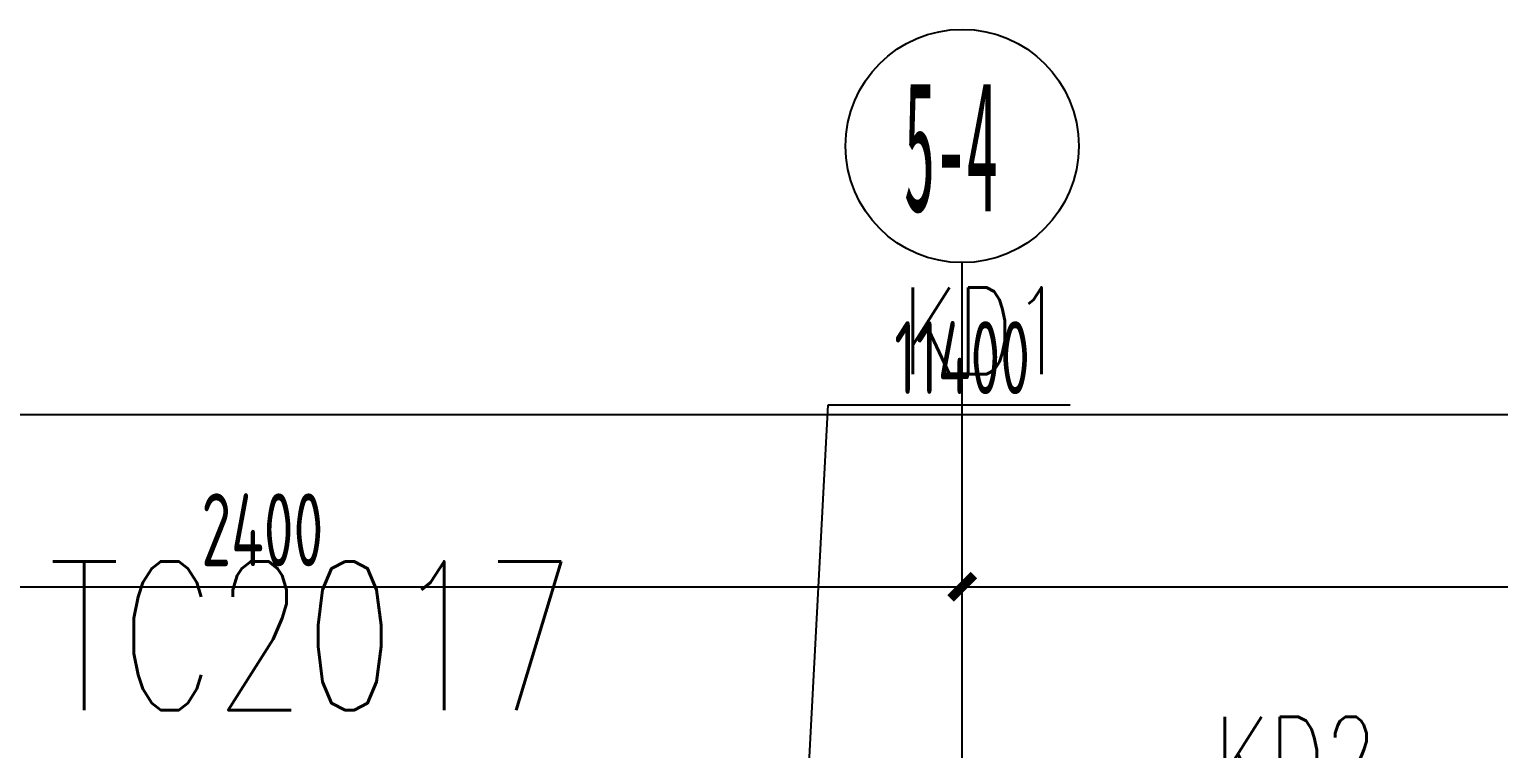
# Model space of a CAD drawing. Header units: millimetres. Extents: x -187744 to 2148, y -49419 to 6550.
# Drawn here: x -30392 to -27873, y -6480 to -5247 of the extents above; entities that cross this region are included whole.
import ezdxf
from ezdxf.enums import TextEntityAlignment as Align

# ---------------------------------------------------------------- set-up
doc = ezdxf.new("R2010")
doc.units = ezdxf.units.MM
doc.header["$LTSCALE"] = 1000
doc.header["$MEASUREMENT"] = 0
doc.layers.get('Defpoints').update_dxf_attribs({"color": 136})
for name, color, linetype in [('A-AXIS', 150, 'Continuous'), ('A-DIM', 44, 'Continuous'), ('AXIS', 150, 'Continuous'), ('AXIS_TEXT', 50, 'Continuous'), ('DIM_LEAD', 1, 'Continuous'), ('PUB_TEXT', 7, 'Continuous'), ('WIND-IDEN', 150, 'Continuous'), ('轴字', 7, 'Continuous')]:
    doc.layers.add(name, color=color, linetype=linetype)
doc.styles.add('_TCH_DIM', font='SIMPLEX', dxfattribs={"bigfont": 'GBCBIG'})
doc.styles.add('_TCH_WINDOW', font='SIMPLEX', dxfattribs={"bigfont": 'GBCBIG'})
doc.styles.add('COMPLEX', font='COMPLEX')
doc.styles.add('H-DIM', font='archs.shx', dxfattribs={"width": 0.7})
doc.styles.add('S-黑体', font='simhei.ttf')
doc.dimstyles.new('H_DIM_1', dxfattribs={"dimscale": 0, "dimtxt": 2.5, "dimasz": 0.8, "dimexe": 2, "dimexo": 1.5, "dimgap": 0.6, "dimtad": 1, "dimdec": 0, "dimzin": 12, "dimdsep": 46, "dimtxsty": 'H-DIM', "dimblk": 'ARCHTICK', "dimcen": 0.125, "dimclrd": 44, "dimclre": 44, "dimclrt": 50, "dimadec": 0, "dimazin": 0, "dimtfac": 1, "dimtdec": 0, "dimtix": 1, "dimtmove": 2, "dimatfit": 3, "dimldrblk": 'ARCHTICK', "dimfxl": 1, "dimtvp": 1, "dimtolj": 1, "dimtzin": 0, "dimarcsym": 0})

# ---------------------------------------------------------------- blocks, each defined once
blk = doc.blocks.new('_ArchTick')
at = {"color": 0, "linetype": 'ByBlock', "const_width": 0.4}
blk.add_lwpolyline([(-0.5, -0.5), (0.5, 0.5)], dxfattribs=at)
blk = doc.blocks.new('*D58')
at = {"layer": 'A-DIM', "color": 44, "lineweight": -2, "transparency": 16777216}
for p, q in [((-5792.1, 4647.4), (-5792.1, 5279.2)), ((5607.9, 4647.4), (5607.9, 5279.2)), ((-5792.1, 5179.2), (5607.9, 5179.2))]:
    blk.add_line(p, q, dxfattribs=at)
at = {"layer": 'Defpoints', "color": 0, "transparency": 16777216}
for p in [(5607.9, 5179.2), (-5792.1, 4572.4), (5607.9, 4572.4)]:
    blk.add_point(p, dxfattribs=at)
at = {"layer": 'A-DIM', "color": 44, "lineweight": -2, "transparency": 16777216, "xscale": 40, "yscale": 40, "zscale": 40, "rotation": 180}
blk.add_blockref('_ArchTick', (-5792.1, 5179.2), dxfattribs=at)
at = {"layer": 'A-DIM', "color": 44, "lineweight": -2, "transparency": 16777216, "xscale": 40, "yscale": 40, "zscale": 40}
blk.add_blockref('_ArchTick', (5607.9, 5179.2), dxfattribs=at)
at = {"layer": 'A-DIM', "color": 50, "transparency": 16777216, "insert": (-92.1, 5276.9), "char_height": 125, "attachment_point": 5, "style": 'H-DIM'}
blk.add_mtext('\\A1;11400', dxfattribs=at)
blk = doc.blocks.new('*D56')
at = {"layer": 'A-DIM', "color": 44, "lineweight": -2, "transparency": 16777216}
for p, q in [((-2492.1, 4647.4), (-2492.1, 4984)), ((-92.1, 4647.4), (-92.1, 4984)), ((-2492.1, 4884), (-92.1, 4884))]:
    blk.add_line(p, q, dxfattribs=at)
at = {"layer": 'Defpoints', "color": 0, "transparency": 16777216}
for p in [(-92.1, 4884), (-2492.1, 4572.4), (-92.1, 4572.4)]:
    blk.add_point(p, dxfattribs=at)
at = {"layer": 'A-DIM', "color": 44, "lineweight": -2, "transparency": 16777216, "xscale": 40, "yscale": 40, "zscale": 40, "rotation": 180}
blk.add_blockref('_ArchTick', (-2492.1, 4884), dxfattribs=at)
at = {"layer": 'A-DIM', "color": 44, "lineweight": -2, "transparency": 16777216, "xscale": 40, "yscale": 40, "zscale": 40}
blk.add_blockref('_ArchTick', (-92.1, 4884), dxfattribs=at)
at = {"layer": 'A-DIM', "color": 50, "transparency": 16777216, "insert": (-1292.1, 4981.7), "char_height": 125, "attachment_point": 5, "style": 'H-DIM'}
blk.add_mtext('\\A1;2400', dxfattribs=at)
blk = doc.blocks.new('*D55')
at = {"layer": 'A-DIM', "color": 44, "lineweight": -2, "transparency": 16777216}
for p, q in [((-92.1, 4647.4), (-92.1, 4984)), ((2807.9, 4647.4), (2807.9, 4984)), ((-92.1, 4884), (2807.9, 4884))]:
    blk.add_line(p, q, dxfattribs=at)
at = {"layer": 'Defpoints', "color": 0, "transparency": 16777216}
for p in [(2807.9, 4884), (-92.1, 4572.4), (2807.9, 4572.4)]:
    blk.add_point(p, dxfattribs=at)
at = {"layer": 'A-DIM', "color": 44, "lineweight": -2, "transparency": 16777216, "xscale": 40, "yscale": 40, "zscale": 40, "rotation": 180}
blk.add_blockref('_ArchTick', (-92.1, 4884), dxfattribs=at)
at = {"layer": 'A-DIM', "color": 44, "lineweight": -2, "transparency": 16777216, "xscale": 40, "yscale": 40, "zscale": 40}
blk.add_blockref('_ArchTick', (2807.9, 4884), dxfattribs=at)
at = {"layer": 'A-DIM', "color": 50, "transparency": 16777216, "insert": (1357.9, 4979.1), "char_height": 125, "attachment_point": 5, "style": 'H-DIM'}
blk.add_mtext('\\A1;2900', dxfattribs=at)
blk = doc.blocks.new('_AXISO')
blk.add_circle((0, 0), 0.5)
at = {"layer": 'AXIS_TEXT', "style": 'COMPLEX', "width": 1.041667}
blk.add_attdef('A', text='', height=0.56, dxfattribs=at).set_placement((-0.25, -0.28), (0.25, -0.28), align=Align.FIT)
blk = doc.blocks.new('QBLOCK2019073115112111')
blk.add_circle((-92.1, 5639.8), 200)
blk.add_circle((-92.1, 5639.8), 200)
at = {"layer": 'AXIS'}
blk.add_line((-92.1, 4572.4), (-92.1, 5439.8), dxfattribs=at)
at = {"layer": 'A-AXIS'}
ref = blk.add_blockref('_AXISO', (-92.1, 5639.8), dxfattribs=dict(at, xscale=400, yscale=400, zscale=400))
ref.add_attrib('A', '5-4', dxfattribs={"layer": '轴字', "color": 2, "height": 224, "style": 'S-黑体', "width": 0.333659}).set_placement((-192.1, 5527.8), (-30.8, 5527.8), align=Align.FIT)
at = {"layer": 'AXIS_TEXT', "style": 'COMPLEX', "width": 1.041667}
for p, p2 in [((-5892.1, 5527.8), (-5692.1, 5527.8)), ((-5892.1, 5527.8), (-5692.1, 5527.8)), ((-5192.1, 5527.8), (-4992.1, 5527.8)), ((-5192.1, 5527.8), (-4992.1, 5527.8)), ((-3492.1, 5527.8), (-3292.1, 5527.8)), ((-3492.1, 5527.8), (-3292.1, 5527.8)), ((-2592.1, 5527.8), (-2392.1, 5527.8)), ((-2592.1, 5527.8), (-2392.1, 5527.8)), ((-192.1, 5527.8), (7.9, 5527.8)), ((-192.1, 5527.8), (7.9, 5527.8)), ((2707.9, 5527.8), (2907.9, 5527.8)), ((2707.9, 5527.8), (2907.9, 5527.8)), ((4507.9, 5527.8), (4707.9, 5527.8)), ((4507.9, 5527.8), (4707.9, 5527.8)), ((5507.9, 5527.8), (5707.9, 5527.8)), ((5507.9, 5527.8), (5707.9, 5527.8)), ((-7660.5, 3713.1), (-7460.5, 3713.1)), ((-7660.5, 3713.1), (-7460.5, 3713.1)), ((7521.1, 3713.1), (7521.6, 3713.1)), ((7521.1, 3713.1), (7521.6, 3713.1)), ((-7660.5, 2463.1), (-7460.5, 2463.1)), ((-7660.5, 2463.1), (-7460.5, 2463.1)), ((7521.1, 2463.1), (7521.6, 2463.1)), ((7521.1, 2463.1), (7521.6, 2463.1)), ((-7660.5, 1413.1), (-7460.5, 1413.1)), ((-7660.5, 1413.1), (-7460.5, 1413.1)), ((7521.1, 1413.1), (7521.6, 1413.1)), ((7521.1, 1413.1), (7521.6, 1413.1)), ((-7660.5, 263.1), (-7460.5, 263.1)), ((-7660.5, 263.1), (-7460.5, 263.1)), ((7521.1, 263.1), (7521.6, 263.1)), ((7521.1, 263.1), (7521.6, 263.1)), ((-7660.5, -736.9), (-7460.5, -736.9)), ((-7660.5, -736.9), (-7460.5, -736.9)), ((7521.1, -736.9), (7521.6, -736.9)), ((7521.1, -736.9), (7521.6, -736.9)), ((-7660.5, -1436.9), (-7460.5, -1436.9)), ((-7660.5, -1436.9), (-7460.5, -1436.9)), ((7521.1, -1436.9), (7521.6, -1436.9)), ((7521.1, -1436.9), (7521.6, -1436.9)), ((-7660.5, -2536.9), (-7460.5, -2536.9)), ((-7660.5, -2536.9), (-7460.5, -2536.9)), ((7521.1, -2536.9), (7521.6, -2536.9)), ((7521.1, -2536.9), (7521.6, -2536.9)), ((-7660.5, -4136.9), (-7460.5, -4136.9)), ((-7660.5, -4136.9), (-7460.5, -4136.9)), ((7521.1, -4136.9), (7521.6, -4136.9)), ((7521.1, -4136.9), (7521.6, -4136.9)), ((-5892.1, -5349.9), (-5891.6, -5349.9)), ((-5892.1, -5349.9), (-5891.6, -5349.9)), ((-5192.1, -5349.9), (-5191.6, -5349.9)), ((-5192.1, -5349.9), (-5191.6, -5349.9)), ((-3492.1, -5351.1), (-3491.6, -5351.1)), ((-3492.1, -5351.1), (-3491.6, -5351.1)), ((-2592.1, -5349.9), (-2591.6, -5349.9)), ((-2592.1, -5349.9), (-2591.6, -5349.9)), ((-192.1, -5349.9), (-191.6, -5349.9)), ((-192.1, -5349.9), (-191.6, -5349.9)), ((2707.9, -5349.9), (2708.4, -5349.9)), ((2707.9, -5349.9), (2708.4, -5349.9)), ((4507.9, -5349.9), (4508.4, -5349.9)), ((4507.9, -5349.9), (4508.4, -5349.9)), ((5507.9, -5349.9), (5508.4, -5349.9)), ((5507.9, -5349.9), (5508.4, -5349.9))]:
    blk.add_attdef('A', text='', height=224, dxfattribs=at).set_placement(p, p2, align=Align.FIT)
at = {"layer": 'A-DIM'}
for p1, p2, distance, picture, middle in [((-5792.1, 4572.4), (5607.9, 4572.4), 606.7, '*D58', (-92.1, 5276.9)), ((-2492.1, 4572.4), (-92.1, 4572.4), 311.6, '*D56', (-1292.1, 4981.7)), ((-92.1, 4572.4), (2807.9, 4572.4), 311.6, '*D55', (1357.9, 4979.1))]:
    dim = blk.add_aligned_dim(p1=p1, p2=p2, distance=distance, dimstyle='H_DIM_1', override={"dimscale": 50}, dxfattribs=at)
    dim.commit()
    dim.dimension.update_dxf_attribs({"geometry": picture, "text_midpoint": middle})

msp = doc.modelspace()

# ---------------------------------------------------------------- linework, layer by layer
at = {"layer": 'DIM_LEAD'}
for p, q in [((-29092.6, -7211.6), (-29022.2, -5890.5)), ((-29022.2, -5890.5), (-28607.5, -5890.5))]:
    msp.add_line(p, q, dxfattribs=at)

# ---------------------------------------------------------------- block references
at = {"layer": 'A-AXIS'}
msp.add_blockref('QBLOCK2019073115112111', (-28700.4, -11086.6), dxfattribs=at)

# ---------------------------------------------------------------- texts
at = {"layer": 'PUB_TEXT', "style": '_TCH_DIM', "width": 0.705882}
for s, p in [('KD1', (-28895, -5838)), ('KD2', (-28360.1, -6574.2))]:
    msp.add_text(s, height=148.75, dxfattribs=at).set_placement(p)
at = {"layer": 'WIND-IDEN', "style": '_TCH_WINDOW', "width": 0.705882}
msp.add_text('TC2017', height=255, dxfattribs=at).set_placement((-30359.7, -6414))

doc.saveas('drawing.dxf')
